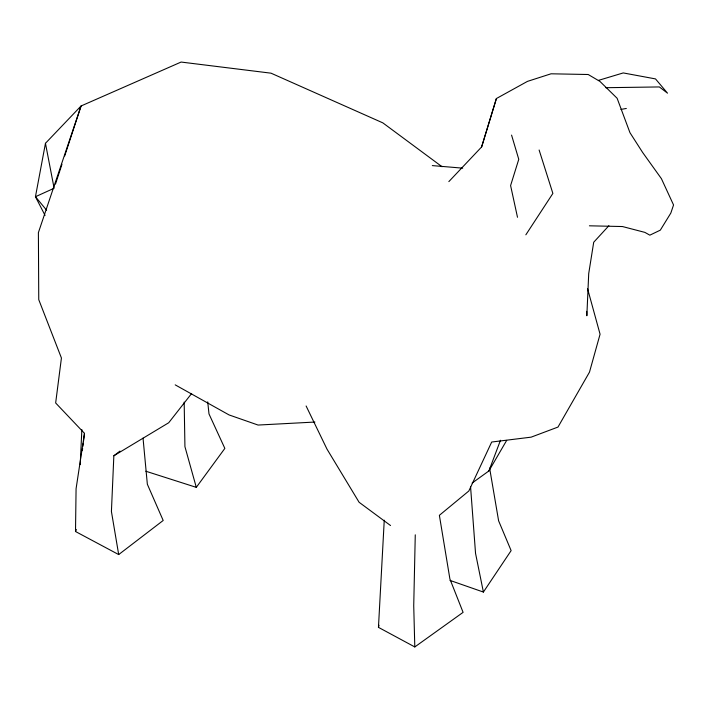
<?xml version="1.0" encoding="UTF-8"?>
<svg xmlns="http://www.w3.org/2000/svg" width="709" height="709" viewBox="0 0 709 709"><rect width="100%" height="100%" fill="white"/><g stroke="black" fill="none" stroke-linecap="round" stroke-linejoin="round"><path stroke-width="1.06" d="M143.032 438.109L147.348 484.247L163.185 520.477L118.687 554.571L75.508 531.511L76.076 488.758L84.486 433.35L55.656 402.969L61.426 358.01L38.756 299.65L38.392 232.623L81.065 105.978L181.096 62.055L271.033 73.178L382.842 122.87L442.079 166.748M415.27 534.825L413.728 605.699L414.8 646.945L378.455 627.359L384.251 520.202M119.954 451.092L113.848 455.781L111.419 511.49L118.687 554.571M80.214 464.617L81.854 429.548M82.359 450.64L82.625 448.478M82.891 446.315L83.29 443.072M83.556 440.909L84.486 433.35M64.696 155.971L81.065 105.978L45.456 143.307L35.45 196.73L45.057 215.412M378.455 627.359L378.978 625.276M589.409 225.808L622.467 226.543L644.88 232.384L649.843 235.166L660.318 230.15L670.82 213.09L673.55 204.972L661.417 178.677L642.664 152.506L629.964 132.689L617.122 98.276L599.974 81.446L588.213 74.507L551.053 73.798L527.452 81.384L496.397 98.533L481.615 146.958L448.841 181.61M481.615 146.958L496.397 98.533M55.488 184.092L61.967 164.302M472.141 483.042L488.9 470.936L500.492 440.245M75.508 531.511L76.395 529.561M488.9 470.936L506.678 440.386M525.848 234.812L552.878 193.424L539.115 150.007M450.011 580.414L483.396 592.059L511.127 550.618L498.613 520.814L489.609 468.055M145.841 471.228L196.304 487.358L224.85 448.407L208.987 413.923L207.728 401.861M191.643 393.495L168.707 422.75L113.848 455.781M608.898 225.71L593.708 242.248L588.709 273.612L586.848 315.753L586.689 311.348M414.8 646.945L463.092 612.354L449.905 579.005L439.376 515.319L468.844 490.991L491.7 442.026L531.147 437.152L557.992 427.066L589.489 372.128L600.071 334.214L587.522 288.519M53.14 188.7L35.45 196.73L46.608 210.192M598.396 80.401L623.238 72.93L655.506 78.912L667.506 93.163L659.361 86.941L605.734 87.703M620.942 109.425L626.331 108.45M314.911 422.05L258.076 425.054L229.051 414.925L175.203 384.863M432.322 165.596L462.729 168.157M390.535 525.529L359.1 502.273L326.982 449.098L306.111 405.982M511.57 135.109L518.766 159.312L510.595 185.563L517.499 217.282M196.304 487.358L184.934 446.661L184.172 402.109M483.396 592.059L475.544 553.357L470.546 486.516M45.456 143.307L54.123 188.257"/></g></svg>
